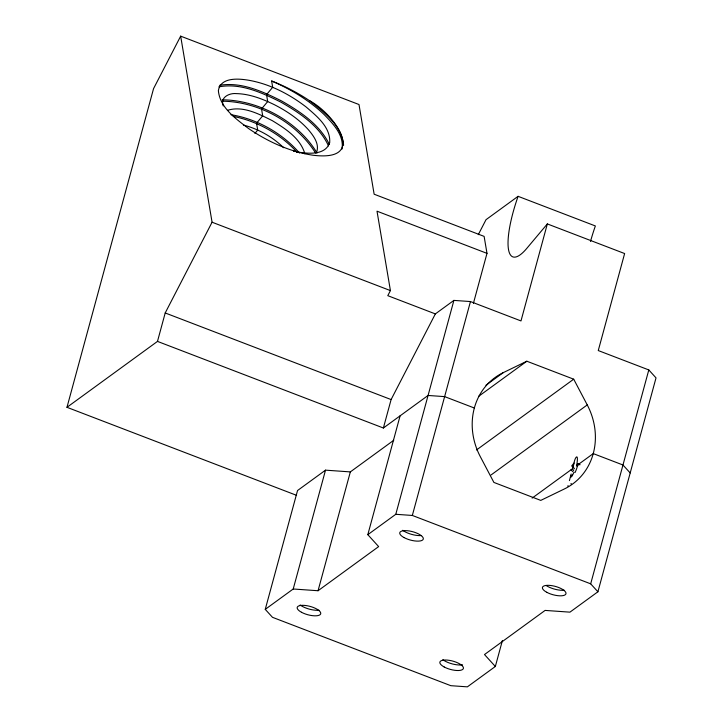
<?xml version="1.0" encoding="UTF-8"?>
<svg xmlns="http://www.w3.org/2000/svg" width="723" height="723" viewBox="0 0 723 723"><rect width="100%" height="100%" fill="white"/><g stroke="black" fill="none" stroke-linecap="round" stroke-linejoin="round"><path stroke-width="1.08" d="M343.606 145.296C341.898 125.431 323.886 112.002 309.39 100.587A75.418 29.01 27.3 0 0 271.631 80.994L272.688 87.293L267.085 93.963L266.633 95.255L267.7 101.563L262.097 108.233L261.636 109.525L262.702 115.825L257.099 122.503L256.647 123.796L257.704 130.095L254.903 133.43M570.564 476.62L570.546 476.9A2.856 0.606 -60.8 0 0 571.821 476.186M570.619 476.294L571.197 474.026M342.024 149.083C344.265 135.147 332.951 123.606 324.021 114.433C308.848 100.145 290.736 89.173 271.631 80.994M573.71 464.907C574.604 457.09 578.825 452.137 576.936 463.723A14.162 5.025 15.2 0 1 578.752 463.579M573.565 465.485L573.339 466.344M296.575 495.336L66.977 407.311L153.565 88.604L180.66 36.15L358.997 104.528L374.143 194.216L484.121 236.385L486.995 253.357L473.42 303.308M66.977 407.311L157.487 341.401L165.206 312.96L212.074 222.214L180.66 36.15M502.386 640.551L495.345 666.479L467.374 686.85L450.818 685.684L272.481 617.315L265.251 609.362L297.542 490.528L325.513 470.158L350.339 471.902L393.755 440.28M265.251 609.362L293.222 588.992L325.513 470.158M293.222 588.992L318.048 590.736L350.339 471.902M157.487 341.401L383.38 428.007L391.107 399.566L435.354 313.909L453.899 300.397L470.456 301.554L520.985 320.931L547.338 223.922L624.627 253.547L598.264 350.556L648.802 369.932L656.023 377.885L597.912 591.785L569.941 612.155L545.106 610.411L484.5 654.55L495.345 666.479M318.048 590.736L378.653 546.597L367.817 534.668L400.099 415.833M367.817 534.668L395.788 514.297L453.899 300.397M395.788 514.297L412.336 515.454L470.456 301.554M569.408 480.596L570.863 475.246M597.912 591.785L590.682 583.832L648.802 369.932M574.062 472.182L572.643 474.812M316.331 152.806C320.09 144.419 313.511 135.807 308.341 129.67C298.897 119.187 287.004 111.179 274.514 104.772C262.585 98.924 249.742 93.9 236.304 93.61C229.887 92.878 220.56 96.882 222.928 104.745M486.995 253.357L377.008 211.188L390.42 290.592L387.79 295.671L435.354 313.909M478.274 234.677L486.028 219.675L518.084 196.322L595.363 225.956A65.865 16.864 -69 0 0 590.51 241.464M572.191 475.535L571.848 476.032M547.338 223.922L526.859 248.305A65.865 16.864 -69 0 1 518.084 196.322M383.38 428.007L428.07 395.463L444.627 396.62L474.351 408.016M485.919 385.251L503.181 372.679L526.832 361.22L573.701 379.186L587.248 404.916A65.865 59.214 53.9 0 1 564.419 488.938L540.768 500.397L493.899 482.431L480.343 456.71A65.865 59.214 53.9 0 1 503.181 372.679M478.698 396.276L526.832 361.22M476.52 449.959L573.701 379.186M491.098 474.939L587.248 404.916M532.146 498.102L572.761 468.522A14.162 5.025 15.2 0 0 573.655 470.565M227.483 110.339C242.829 105.441 258.843 113.972 272.345 120.678C285.404 128.676 300.388 138.229 304.871 153.773M218.861 86.868C240.515 82.72 262.006 92.743 280.958 102.169C299.557 112.869 319.223 125.757 328.504 145.883M219.647 85.287C241.31 81.708 262.63 91.46 281.563 100.94C300.162 111.577 319.566 124.419 329.272 144.22M222.169 99.828C258.698 100.018 298.174 121.482 317.026 152.996M222.16 101.202C258.5 101.509 296.168 122.223 315.58 153.014M230.926 114.695C257.171 118.988 282.106 133.05 299.539 153.077M233.294 116.403C257.623 121.265 280.614 134.153 297.298 152.499M296.105 151.776C307.094 153.583 325.133 155.996 329.706 142.648C330.754 127.257 316.701 116.096 306.172 107.022C289.534 94.243 270.321 84.257 249.562 80.398C239.241 78.563 220.623 76.719 218.364 90.646C219.909 107.754 236.014 118.888 248.549 128.531C267.835 141.618 289.652 151.703 312.824 155.21C368.251 162.124 335.02 114.171 309.39 100.587M293.583 151.261L294.857 151.532M243.398 125.043C258.454 128.938 272.517 136.873 283.651 147.727M212.074 222.214L390.42 290.592M165.206 312.96L391.107 399.566M412.336 515.454L590.682 583.832M630.194 472.95L622.973 464.997L593.249 453.601L576.439 465.847A14.162 5.025 15.2 0 1 577.939 465.675M223.082 105.341L223.262 105.938M572.923 471.73A16.466 5.847 15.2 0 1 571.098 469.733M578.093 464.636A16.466 5.847 15.2 0 1 580.108 464.708M571.604 466.118A26.796 6.489 -69.1 0 1 574.071 463.063M576.556 464.627A26.796 7.393 -60.8 0 1 578.192 464.455M574.469 468.775A14.162 5.025 15.2 0 1 573.321 466.398M318.997 610.239A13.177 4.681 15.2 0 1 300.172 604.979M462.584 664.817A13.177 4.681 15.2 0 1 442.838 659.674M421.563 535.544A13.177 4.681 15.2 0 1 402.729 530.284M564.238 590.239A13.177 4.681 15.2 0 1 546.208 585.558M567.917 486.254A14.162 5.025 15.2 0 1 568.088 485.558M570.79 483.841A14.162 5.025 15.2 0 1 571.423 483.696M573.149 465.594A21.283 0.759 -72.4 0 1 572.444 467.745M577.523 465.567A20.922 11.92 -59.5 0 1 575.083 472.481M572.679 474.894A6.254 1.654 -61.9 0 1 572.2 475.635M570.519 476.701A6.489 1.13 -63.8 0 1 570.555 476.385M404.067 537.587A12.183 4.329 15.2 0 0 423.19 539.331A12.183 4.329 15.2 0 0 407.32 530.718A12.183 4.329 15.2 0 0 404.067 537.587M546.742 592.282A12.183 4.329 15.2 0 0 565.865 594.026A12.183 4.329 15.2 0 0 549.995 585.413A12.183 4.329 15.2 0 0 546.742 592.282M444.175 666.977A12.183 4.329 15.2 0 0 463.298 668.721A12.183 4.329 15.2 0 0 447.429 660.108A12.183 4.329 15.2 0 0 444.175 666.977M301.5 612.282A12.183 4.329 15.2 0 0 320.623 614.026A12.183 4.329 15.2 0 0 304.754 605.413A12.183 4.329 15.2 0 0 301.5 612.282"/></g></svg>
